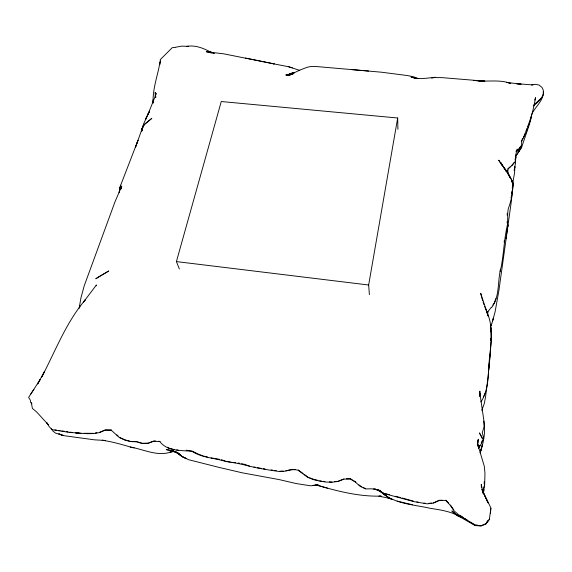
<?xml version="1.0" encoding="UTF-8"?>
<svg xmlns="http://www.w3.org/2000/svg" width="572" height="572" viewBox="0 0 572 572"><rect width="100%" height="100%" fill="white"/><g stroke="black" fill="none" stroke-linecap="round" stroke-linejoin="round"><path stroke-width="0.86" d="M515.729 157.15L515.508 163.084L514.207 170.492L514.914 166.645L514.55 173.001L513.091 181.117L513.206 184.606L511.061 203.353L498.898 290.54L495.08 311.926L491.763 323.924L490.318 327.084M484.198 483.933L484.255 481.567M477.541 443.879L478.306 439.275L477.541 443.879L477.62 440.991L478.006 445.138M504.211 242.349L504.261 240.719M479.679 396.739L479.858 391.055L479.979 395.717L479.851 393.071L483.905 420.735L484.041 426.755L482.332 432.625L483.647 438.259L481.395 443.75L478.65 448.119M510.331 178.149L507.957 172.758C508.865 177.763 515.565 182.182 512.19 187.48M507.128 222.901L507.228 221.364M511.661 193.3L511.783 191.613M490.469 513.57L490.84 508.301M483.54 493.114L483.812 489.56L483.197 493.564M490.511 340.369L490.64 338.631M481.788 410.381L484.227 403.753L485.528 397.14L488.038 377.248L491.305 340.655L490.883 327.248M509.888 177.227L507.743 173.43L508.115 168.84L512.147 165.387L515.343 161.397L516.001 153.789L517.117 149.035M513.234 183.912L513.177 184.62L511.711 180.616L513.155 185.485L512.176 181.281L513.256 184.663L512.655 183.255M119.269 191.491L120.671 185.221L138.009 140.326L135.35 147.626L142.185 128.614L144.123 124.66L141.699 130.066L143.972 123.016L149.614 111.132L147.984 114.221L156.456 93.293M488.76 369.562L490.283 353.839M515.079 160.074L515.229 158.523M119.14 192.714L119.305 191.177M160.289 62.541L160.453 61.025M484.606 484.927L483.247 493.507M141.899 130.924L142.185 128.614L141.699 130.066M120.685 189.368L121.107 186.372L120.57 189.582L121.793 186.057L114.958 201.902L84.177 285.936L80.902 298.033L79.165 308.236M500.164 271.407L500.4 269.705M505.948 238.789L507.979 224.839L507.092 230.881M511.068 198.034L511.318 196.446M79.572 307.793L79.865 306.056M369.39 294.659L368.654 285.006L397.683 118.004L221.257 101.53L176.405 261.583L179.372 268.983M480.258 452.988L481.123 448.863L480.251 452.867C483.462 442.592 485.885 431.881 483.841 421.106M487.516 314.335L488.088 311.74M531.617 116.338L529.436 124.296L521.778 146.84L515.78 156.127M493.164 319.083L493.386 318.282L492.442 321.693M96.175 285.821L96.411 284.978L83.441 302.123L85.457 299.606C66.095 322.386 55.498 350.843 41.742 377.034L44.616 371.299L37.63 383.969L40.183 379.508L28.6 397.426L30.295 400.064L30.738 402.638L31.968 403.775M530.029 120.141L531.295 115.944M495.91 298.512L494.372 302.91L492.857 305.112M490.454 326.526L491.284 324.124L490.411 326.412M528.828 123.495L529.729 120.978M542.728 95.374L541.913 97.547L533.447 105.448M146.654 116.688L145.638 119.355L148.076 113.771M523.73 136.965L525.232 133.019M525.825 131.438L527.026 128.278M527.627 126.698L528.528 124.331M534.656 100.064L535.642 97.619C532.732 112.527 529.079 127.606 521.728 141.012L521.571 145.281L519.126 149.149L516.537 151.001M481.274 443L482.217 440.697M478.807 447.869L479.786 445.567L478.507 448.191M483.462 396.868L485.163 393.128M521.299 141.263L522.922 138.403M531.552 114.772C534.806 106.792 543.936 100.801 543.25 91.584M516.831 154.74L521.778 146.84L518.79 151.616M478.65 447.447L480.037 445.238M519.254 148.434L520.677 146.246M480.88 401.973C490.24 387.93 487.53 369.898 490.032 353.896C491.212 339.89 493.05 325.211 486.822 311.997L488.288 316.287L480.673 293.214L481.588 296.94M30.559 394.344L33.891 389.389M491.684 307.378C500.428 295.788 497.082 280.23 501.194 266.96C503.675 253.868 504.111 240.54 506.835 227.549C508.522 221.3 506.956 214.857 508.322 208.608C510.503 202.631 512.255 196.461 512.34 190.047C515.036 179.036 505.448 171.314 500.743 162.555L506.034 170.792L503.002 166.431M486.329 522.622L487.93 520.477M489.432 519.169L486.107 523.602L481.031 525.732L475.139 525.232L458.787 514.936L453.846 510.589L450.135 505.198L445.731 500.378L439.275 500.514L433.476 503.117L427.084 503.839L414.328 501.723L383.454 493.4L378.106 489.932L374.731 489.06L380.366 490.712L371.886 488.81L365.579 488.924L359.981 486.229L355.469 482.167L350.25 478.95L343.979 479.136L338.216 481.417L332.01 482.239L325.74 482.032L319.584 481.095L313.52 479.643L307.786 477.391L298.026 470.22C291.756 468.304 285.979 471.993 279.672 471.528C273.573 470.77 267.524 469.755 261.468 468.733C249.471 466.673 238.088 462.662 225.933 461.568C214.707 457.879 202.202 457.965 191.949 451.308C180.766 450.135 167.675 451.63 159.802 441.591L153.818 441.191L148.026 443.379L141.985 443.464L136.544 441.827L130.452 441.57L124.725 440.054L119.476 437.616L111.197 430.173L105.184 430.158L99.485 432.596L93.45 433.583L87.43 433.705L69.569 432.411L51.93 429.686L49.156 426.576L46.496 422.351L48.334 424.76L36.787 412.119L32.375 408.387L31.324 402.595M487.659 311.869L491.341 307.307M511.854 165.351L514.414 162.248M533.24 105.949C538.652 101.394 547.054 95.395 541.977 87.409L539.031 85.028L534.984 84.306L531.624 84.999M507.693 169.04L510.074 166.931M516.008 151.315L518.654 148.985L516.38 150.951M516.159 151.065L518.125 149.642M516.459 151.53L519.047 149.678L516.402 151.494M433.326 502.881L439.132 500.278L442.499 500.221M99.492 432.353L105.212 429.915L111.569 430.015M338.166 481.195L343.951 478.914M148.784 442.857L153.954 440.998L155.713 441.119M290.798 74.546L292.978 73.809M290.068 74.796L285.836 74.839L289.689 75.039L293.6 73.459L289.94 74.911L286.214 75.547L289.689 75.039L289.318 75.039L300.257 69.941L307.271 67.231L310.746 66.545L315.708 66.488L368.547 71.05M290.998 74.424L293.028 73.781M171.843 451.694C157.908 457.049 143.937 449.399 130.302 447.018C121.064 444.229 111.79 441.627 102.224 440.276L105.176 440.454L94.502 439.839L62.548 435.485L58.816 433.869L63.642 435.542L55.362 433.054L52.688 430.795M285.821 470.856L291.949 469.34L295.088 469.648M175.318 47.297L181.724 46.132L188.581 46.368L186.572 46.411C195.552 44.695 204.247 48.534 211.94 52.767M434.134 77.563L442.263 77.656L484.863 81.174L473.716 80.438L480.938 81.081M431.688 78.135L435.328 77.291C427.212 78.042 419.004 79.758 411.018 77.027L414.836 77.992M317.56 484.827L315.344 485.313L317.889 484.856M171.557 451.537L170.02 451.851L175.025 451.58M318.039 485.042L310.546 485.814L296.196 483.554L279.129 479.586L242.271 472.822L218.933 467.374L188.438 459.652L181.531 456.277L177.42 452.91L181.167 455.77L177.47 453.16L171.7 450.429L173.337 450.8M95.238 433.047L96.94 432.768M334.663 481.66L337.287 481.309M317.868 484.806L312.634 485.449L318.103 485.135M171.15 451.766L172.723 451.587M428.642 503.36L431.76 503.038M174.953 47.49L172.236 47.669L160.375 59.538C158.451 73.967 152.431 87.981 153.16 102.638M279.729 471.228L283.212 471.013M346.36 478.843L350.393 478.735L352.416 479.951M148.048 443.121L142.235 443.271L137.595 441.87M93.536 433.326L84.191 433.283M379.043 496.131L381.188 496.096C359.359 496.782 337.973 491.327 317.102 485.192L327.506 488.188M532.954 84.942L516.423 83.662L521.113 84.234L506.878 82.418L510.789 83.469C500.443 79.494 489.21 81.689 478.485 80.859M130.738 441.391L136.822 441.641M329.372 481.896L332.039 482.01M78.3 433.011L75.776 432.897L81.446 433.483L75.64 432.811M158.358 441.291L160.124 441.412M475.225 524.989L477.656 525.16M231.953 462.541L235.485 462.798M351.708 69.584L381.545 72.215L407.843 75.611L414.042 76.941L418.082 78.614M69.748 432.146L72.272 432.432M176.405 261.583L368.654 285.006M423.902 503.11L425.489 503.31M292.485 74.031L289.175 73.595L292.614 74.103M379.086 496.253L391.548 498.691M176.669 449.935L178.35 450.178M219.655 459.345L211.082 457.879M170.914 450.314L166.223 449.621L173.016 450.986L177.77 453.017L171.7 450.429M186.207 450.214L192.235 451.129L197.426 453.682M54.912 429.879L56.657 430.144M58.401 430.416L60.146 430.68M61.89 430.945L64.514 431.345M66.259 431.61L68.004 431.881M319.698 480.802L321.443 481.066M323.187 481.331L324.939 481.595M263.327 468.711L265.058 468.976M271.099 469.905L272.823 470.17M274.553 470.434L276.276 470.699M245.552 58.051L274.253 63.928L223.924 53.868L206.242 51.716L211.454 52.996M373.545 488.788L375.125 489.074M272.937 63.692L288.61 66.752L299.785 70.413M253.932 467.017L255.634 467.331M257.343 467.653L261.604 468.447M238.131 462.991L239.825 463.32M241.52 463.642L243.214 463.971M416.795 501.901L418.368 502.223M226.126 461.297L230.287 462.183M387.837 497.883L391.455 498.67M130.302 447.018L134.184 447.933M388.116 497.947L392.378 499.47L390.14 498.598L383.018 493.665C396.375 504.168 414.414 504.69 430.444 508.358C441.262 509.995 452.316 511.675 461.718 517.646L455.669 514.421L451.844 510.882L456.327 514.857L453.06 512.004L458.294 516.087L455.669 514.421L475.082 525.532L480.966 526.025L486.036 523.902L489.36 519.469L490.912 507.993L481.788 489.189M314.55 479.565L317.982 480.387M397.154 501.101L412.355 504.733M203.653 456.084L207.758 457.135M384.491 493.421L389.518 494.723M395.381 496.246L400.407 497.554M129.93 441.176L125.082 439.889L119.898 437.494M174.16 449.571L168.64 448.083L167.367 447.19M292.363 67.839L288.61 66.752M402.08 497.99L413.613 501.194M294.201 73.066L291.956 72.408L293.35 72.873M414.993 78.006L413.778 77.649L417.067 78.664M415.594 78.185L417.124 78.671M221.328 459.731L225.325 461.032M212.04 52.831L209.23 51.366L214.071 53.382M211.19 52.381L214.207 53.432M173.859 451.494L178.4 453.124M244.065 464.135L249.664 466.223M309.659 477.784L313.685 479.365M198.198 453.996L202.831 455.87M361.797 486.815L358.966 484.899M363.349 487.566L365.687 488.695M174.925 451.53L179.587 454.34L176.362 452.187M382.082 492.463L378.135 490.247L386.601 495.895L383.369 493.443M470.034 522L474.488 524.56M353.761 480.759L355.784 481.981M378.957 490.082L380.966 491.384M382.303 492.256L383.64 493.121M459.795 515.208L463.449 517.631M464.914 518.604L467.839 520.541M176.469 452.288L181.367 455.641M298.226 469.955L303.139 473.552M304.54 474.581L308.043 477.148M116.81 434.899L118.046 435.935M176.462 452.066L179.486 454.704M445.867 500.164L448.748 503.231M450.479 505.069L453.718 509.759M504.132 168.046L506.213 171.278M51.451 428.714L52.238 430.044M506.306 171.228L505.326 169.155L506.728 172.172M485.299 308.036L486.722 311.175L484.627 306.399M482.06 489.918L488.123 502.902L482.697 491.398L481.259 484.291L481.395 487.609M477.834 444.644L484.334 466.402L484.963 473.266L484.67 484.598L482.839 490.669L483.104 493.057M483.154 302.345L483.855 304.497M481.81 297.719L482.697 300.851M507.872 173.859L506.999 170.113L507.743 173.43M155.77 97.219L155.191 92.335L155.427 97.176M155.791 97.354L155.298 94.859L155.427 97.204M490.84 329L490.433 326.662L490.69 328.249M477.498 443.021L478.092 446.746M482.947 492.585L482.775 490.998L482.832 492.585M153.446 101.265L153.618 102.896M515.658 155.048L515.801 158.187L515.629 155.827M490.497 327.12L490.619 328.879M507.135 213.606L507.235 215.165M152.996 99.857L153.074 103.01M397.683 118.004L397.905 129.344M141.792 129.486L141.713 131.052L142.271 127.985L141.656 131.024L141.792 129.486M120.041 187.373L119.534 189.575L120.671 185.221L120.041 187.373M482.468 444.759L481.295 448.04L482.468 444.759M144.101 124.589L143.122 125.683L151.823 118.347L144.101 124.589M99.385 276.462L95.781 278.75L108.759 270.985L99.385 276.462M186.064 458.494L181.531 456.277L186.064 458.494M501.966 165.208L498.777 160.246L501.966 165.208M480.766 435.328L479.458 432.933L482.553 438.86L480.766 435.328M491.341 332.225L491.076 330.637L491.341 332.225M159.895 64.221L159.774 62.684L159.86 64.264"/></g></svg>
